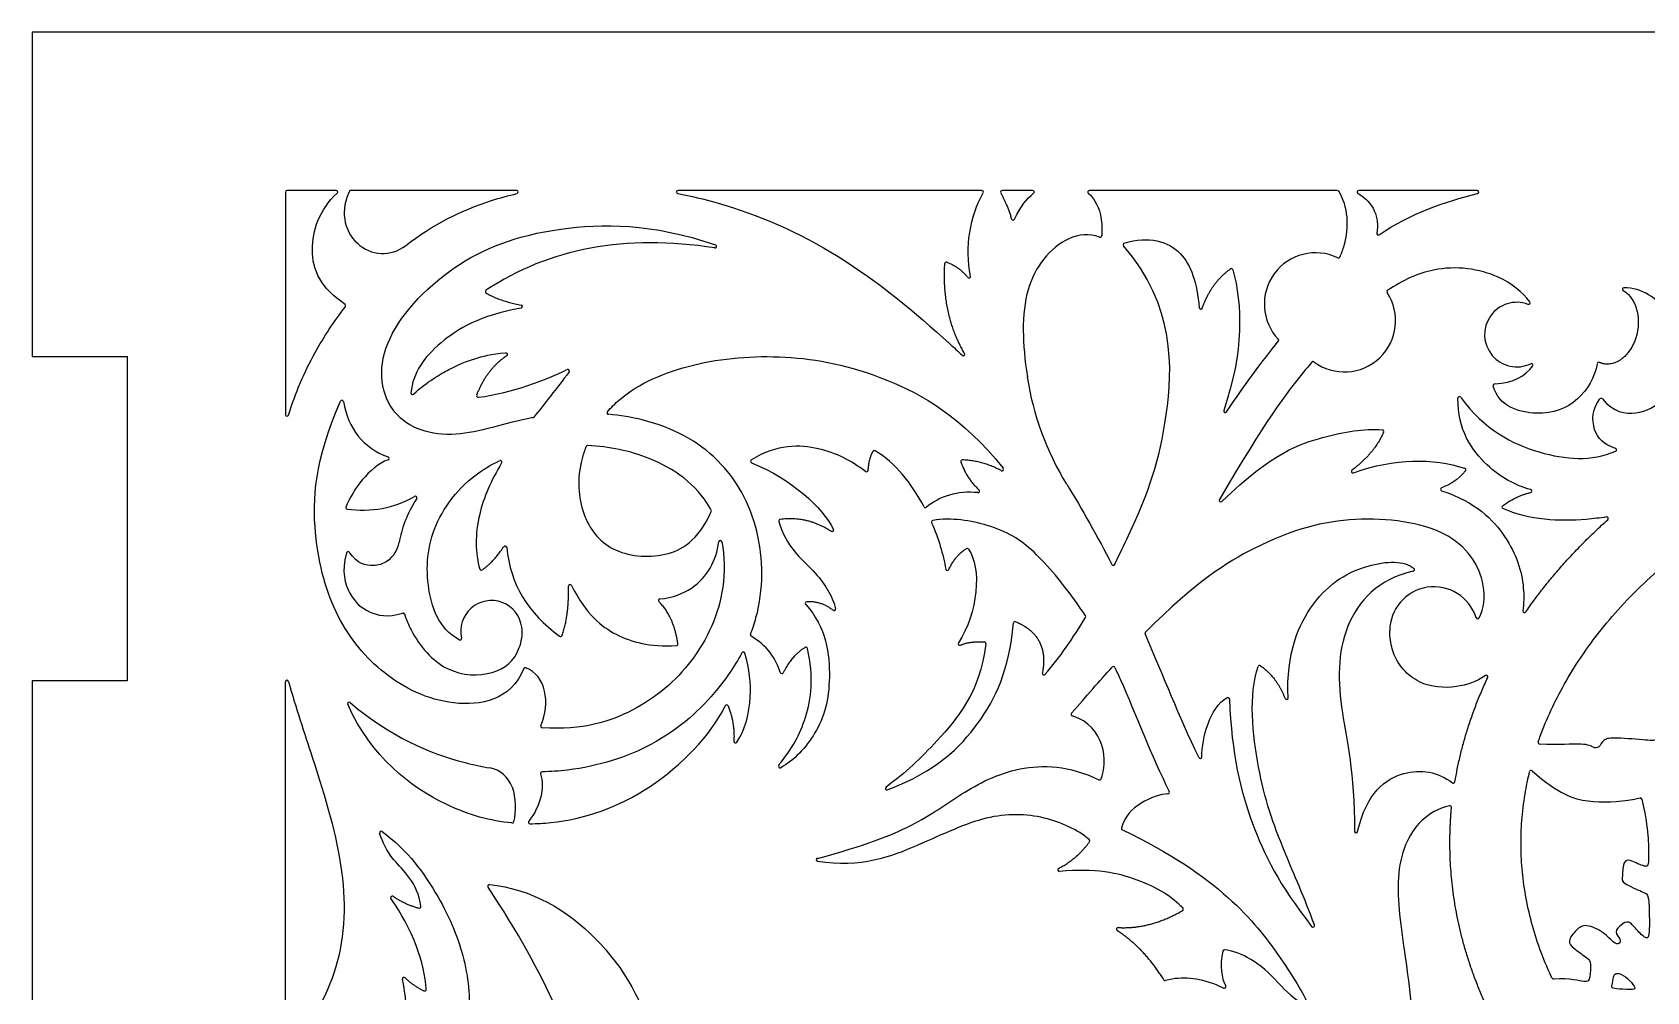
# Model space of a CAD drawing. Header units: millimetres. Extents: x -155 to 473, y -331 to 153.
# Drawn here: x -139.2 to -37.1, y 92.7 to 153.3 of the extents above; entities that cross this region are included whole.
import ezdxf

# ---------------------------------------------------------------- set-up
doc = ezdxf.new("R2010")
doc.units = ezdxf.units.MM
doc.header["$MEASUREMENT"] = 0
doc.layers.add('Layer 03', color=5, linetype='Continuous')

msp = doc.modelspace()

# ---------------------------------------------------------------- linework, layer by layer
at = {"layer": 'Layer 03'}
for p, q in [((130.81, 153.34), (-139.19, 153.34)), ((-139.19, 153.34), (-139.19, 132.84)), ((-123.19, 143.24), (-123.19, 129.17)), ((-119.98, 143.34), (-123.09, 143.34)), ((-108.57, 143.34), (-119.11, 143.34)), ((-79.17, 143.34), (-98.37, 143.34)), ((-75.96, 143.34), (-77.89, 143.34)), ((-56.7, 143.34), (-72.37, 143.34)), ((-47.86, 143.34), (-55.34, 143.34)), ((-139.19, 132.84), (-133.19, 132.84)), ((-133.19, 132.84), (-133.19, 112.34)), ((-139.19, 112.34), (-139.19, 91.84)), ((-133.19, 112.34), (-139.19, 112.34)), ((-123.19, 89.29), (-123.19, 112.28))]:
    msp.add_line(p, q, dxfattribs=at)
for centre, radius, start, end in [((-123.09, 143.24), 0.1, 90, 180), ((-119.98, 143.24), 0.1, 312.0455, 90), ((-108.57, 143.24), 0.1, 282.4509, 90), ((-98.37, 143.24), 0.1, 90, 259.3358), ((-79.17, 143.24), 0.1, 331.5387, 90), ((-77.89, 143.24), 0.1, 90, 209.6922), ((-75.96, 143.24), 0.1, 307.5332, 90), ((-72.37, 143.24), 0.1, 90, 228.2112), ((-56.7, 143.24), 0.1, 31.7985, 90), ((-55.34, 143.24), 0.1, 90, 239.8925), ((-47.86, 143.24), 0.1, 283.3014, 90), ((-77.19, 141.56), 0.1, 196.1861, 335.5009), ((-117.03, 141.7), 2.34, 226.6277, 307.719), ((-96.03, 139.8), 0.1, 261.2268, 70.9249), ((-71.69, 140.48), 0.1, 249.5108, 355.6713), ((-70.14, 139.92), 0.1, 106.5501, 220.8774), ((-54.1, 140.63), 0.1, 169.1201, 304.3175), ((-81.41, 138.71), 0.1, 69.3136, 176.9446), ((-58.07, 136.16), 3.24, 64.3401, 223.2269), ((-56.62, 139.17), 0.1, 244.3401, 336.1675), ((-79.98, 137.91), 0.1, 218.0753, 10.9935), ((-63.39, 138.3), 0.1, 15.2317, 125.3583), ((-110.45, 136.95), 0.1, 123.4821, 239.5521), ((-56.25, 135.11), 3.24, 233.5704, 33.4226), ((-53.46, 136.95), 0.1, 123.6878, 213.4226), ((-38.58, 137.09), 0.1, 90.389, 241.0231), ((-119.48, 136.05), 0.1, 322.4108, 55.5855), ((-108.31, 136), 0.1, 280.1658, 79.3282), ((-65.32, 135.94), 0.1, 185.6929, 340.8991), ((-45.35, 134.23), 2.04, 69.6223, 295.4164), ((-44.6, 136.24), 0.1, 249.6223, 37.9952), ((-60.5, 133.87), 0.1, 321.294, 43.2269), ((-109.25, 132.98), 0.1, 303.6213, 94.6693), ((-80.34, 132.99), 0.1, 226.6528, 30.6426), ((-105.34, 131.93), 0.1, 322.9737, 116.2569), ((-58.23, 132.42), 0.1, 53.5704, 139.6791), ((-44.43, 132.3), 0.1, 322.2904, 115.4164), ((-40.17, 132.38), 0.1, 66.528, 171.5449), ((-58.5, 134.22), 17.99, 188.4938, 211.6885), ((-46.74, 131.01), 0.1, 92.8373, 194.925), ((-119.62, 129.98), 0.1, 10.1049, 156.3372), ((-115.16, 130.54), 0.1, 173.677, 311.9704), ((-111, 130.37), 0.1, 159.3468, 276.9077), ((-48.97, 130.21), 0.1, 35.7831, 179.2407), ((-40.02, 130.11), 0.1, 39.4101, 141.2416), ((-123.09, 129.17), 0.1, 180, 342.7992), ((-107.56, 129.07), 0.1, 280.7337, 322.1805), ((-102.76, 129.29), 0.1, 138.9043, 264.6566), ((-63.78, 129.4), 0.1, 160.9857, 326.4962), ((-53.86, 128.11), 0.1, 337.009, 85.8745), ((-104.09, 127.11), 0.1, 87.4113, 158.227), ((-85.96, 126.8), 0.1, 59.1923, 146.191), ((-39.14, 126.95), 0.1, 293.0989, 73.1912), ((-116.73, 126.4), 0.1, 289.9251, 70.2634), ((-109.6, 126.17), 0.1, 329.0948, 114.3455), ((-93.68, 126.23), 0.1, 121.6342, 247.6506), ((-86.46, 125.66), 0.1, 233.3005, 356.1982), ((-80.39, 126.21), 0.1, 87.3777, 198.1771), ((-77.89, 125.71), 0.1, 241.0369, 38.8344), ((-55.71, 125.58), 0.1, 127.0443, 289.8663), ((-48.68, 125.69), 0.1, 321.7617, 71.9434), ((-50.08, 124.45), 0.1, 108.8403, 251.8442), ((-114.97, 123.91), 0.1, 326.9917, 121.1322), ((-79.41, 124.34), 0.1, 264.0336, 47.9807), ((-64.06, 123.75), 0.1, 149.6214, 314.2041), ((-44.51, 124.34), 0.1, 282.1036, 74.6242), ((-119.27, 123.29), 0.1, 159.3324, 262.1954), ((-96.36, 123.08), 0.1, 335.4011, 27.8914), ((-91.9, 122.45), 0.1, 97.4135, 195.4001), ((-82.73, 123.39), 0.1, 207.899, 310.8994), ((-82.25, 122.38), 0.1, 100.5326, 203.2622), ((-46.19, 123.33), 0.1, 126.3069, 245.6295), ((-39.67, 122.6), 0.1, 311.9043, 98.9266), ((-88.64, 121.88), 0.1, 236.9151, 27.1613), ((-119.22, 120.41), 0.1, 34.7218, 163.5241), ((-117.72, 121.37), 1.74, 305.4611, 350.3745), ((-109.3, 120.76), 0.1, 5.3956, 146.3979), ((-95.7, 121.12), 0.1, 10.6679, 173.4043), ((-80.1, 120.6), 0.1, 37.2863, 120.93), ((-110.81, 119.44), 0.1, 196.7303, 303.4752), ((-81.35, 119.42), 0.1, 189.8358, 334.7237), ((-70.86, 119.75), 0.1, 207.2468, 333.3893), ((-51.92, 119.37), 0.1, 282.3785, 47.4392), ((-105.2, 118.33), 0.1, 27.4757, 181.9263), ((-110.17, 115.48), 1.94, 7.4616, 192.9793), ((-99.51, 117.42), 0.1, 95.5824, 225.7987), ((-50.59, 115.5), 2.79, 17.359, 180), ((-115.75, 116.53), 0.1, 17.9784, 107.5982), ((-90.23, 117.24), 0.1, 92.5063, 222.3877), ((-88.51, 116.88), 0.1, 230.8554, 13.3524), ((-72.7, 116.4), 0.1, 328.8069, 33.6867), ((-47.82, 116.37), 0.1, 197.359, 329.7339), ((-44.87, 116.75), 0.1, 171.9329, 325.2142), ((-77.06, 115.99), 0.1, 67.1402, 174.1122), ((-68.76, 115.33), 0.1, 135.0971, 203.7247), ((-112.15, 115.02), 0.1, 241.5501, 12.9793), ((-105.8, 115.24), 0.1, 233.6596, 340.5265), ((-98.48, 114.67), 0.1, 272.6789, 8.5624), ((-93.7, 115.25), 0.1, 158.4302, 241.0237), ((-90.29, 114.37), 0.1, 12.8849, 120.1021), ((-80.56, 114.69), 0.1, 146.2003, 292.1566), ((-79.01, 114.7), 0.1, 352.9212, 85.1059), ((-94.25, 114.07), 0.1, 16.6818, 151.9847), ((-61.61, 113.22), 0.1, 54.3, 160.8144), ((-123.09, 112.28), 0.1, 15.4726, 180), ((-108.02, 113.08), 0.1, 68.0129, 157.653), ((-91.81, 112.9), 0.1, 195.7925, 333.5548), ((-75.25, 112.82), 0.1, 169.017, 319.0665), ((-70.85, 113.14), 0.1, 25.7222, 137.4667), ((-47.28, 112.6), 0.1, 334.8233, 125.2355), ((-63.62, 111.19), 0.1, 2.3709, 119.5547), ((-59.91, 111.27), 0.1, 201.3711, 2.6626), ((-119.16, 110.9), 0.1, 49.6881, 204.2932), ((-95.3, 110.72), 0.1, 22.4004, 154.1321), ((-73.42, 110.23), 0.1, 139.4039, 251.568), ((-106.95, 109.47), 0.1, 156.9027, 266.5598), ((-94.74, 108.52), 0.1, 177.1199, 326.1812), ((-43.9, 108.44), 0.1, 161.0111, 267.3267), ((-65.36, 107.54), 0.1, 206.2782, 358.6941), ((-110.58, 105.04), 1.82, 19.1704, 80.2155), ((-106.97, 106.49), 0.1, 91.3351, 197.7503), ((-91.93, 106.94), 0.1, 140.8411, 298.108), ((-71.72, 106.18), 0.1, 244.398, 336.6051), ((-44.45, 106.58), 0.1, 48.6458, 166.4944), ((-85.16, 105.54), 0.1, 126.2738, 291.2045), ((-67.41, 105.3), 0.1, 274.2586, 26.9302), ((-49.36, 105.97), 0.1, 232.9956, 350.5901), ((-49.58, 104.34), 0.1, 354.5351, 102.7236), ((-37.54, 104.84), 0.1, 13.6933, 100.4931), ((-108.86, 103.45), 0.1, 264.7291, 347.3204), ((-107.73, 103.41), 0.1, 141.3551, 270.2992), ((-117.13, 102.73), 0.1, 54.2128, 200.2491), ((-72.44, 102.23), 0.1, 324.414, 49.7093), ((-70.24, 103.02), 0.1, 166.0959, 244.2454), ((-55.51, 102.84), 0.1, 179.9154, 346.7932), ((-89.53, 101.03), 0.1, 104.9181, 260.4391), ((-74.27, 100.4), 0.1, 116.4591, 274.963), ((-110.3, 99.36), 0.1, 84.7455, 213.7554), ((-116.44, 98.64), 0.1, 55.9574, 215.6972), ((-114.73, 98.08), 0.1, 255.113, 6.8024), ((-66.53, 97.9), 0.1, 299.9483, 43.037), ((-70.56, 96.65), 0.1, 86.5879, 236.9566), ((-58.24, 96.88), 0.1, 217.9313, 20.0206), ((-63.84, 95.23), 0.1, 86.5105, 167.8255), ((-115.69, 93.5), 0.1, 45.5045, 191.7638), ((-67.58, 93.5), 0.1, 212.0456, 284.0622), ((-63.84, 93.01), 0.1, 244.8518, 28.0959), ((-55.09, 97.92), 7.09, 220.9254, 239.5184), ((-43.03, 93.59), 0.1, 205.1452, 273.4195), ((-114.39, 92.84), 0.1, 243.7051, 2.7931)]:
    msp.add_arc(centre, radius, start, end, dxfattribs=at)
for points, knots in [([(-119.42, 136.14), (-120.93, 137.17), (-121.97, 139.23), (-121.06, 142.12), (-119.91, 143.17)], [201.825671, 201.825671, 201.825671, 201.825671, 206.701282, 210.963659, 210.963659, 210.963659, 210.963659]), ([(-115.6, 139.85), (-113.89, 141.17), (-111.55, 142.36), (-109.09, 143.02), (-108.55, 143.14)], [316.479985, 316.479985, 316.479985, 316.479985, 323.864315, 325.948767, 325.948767, 325.948767, 325.948767]), ([(-98.39, 143.14), (-97.56, 142.99), (-94.19, 142.2), (-88.13, 139.58), (-83.08, 135.4), (-80.67, 133.17), (-80.41, 132.92)], [821.919628, 821.919628, 821.919628, 821.919628, 824.708447, 833.196412, 841.684377, 842.734246, 842.734246, 842.734246, 842.734246]), ([(-72.44, 143.16), (-72.28, 143.03), (-71.83, 142.48), (-71.51, 141.54), (-71.59, 140.48)], [2144.690807, 2144.690807, 2144.690807, 2144.690807, 2145.695253, 2147.992646, 2147.992646, 2147.992646, 2147.992646]), ([(-56.53, 139.13), (-56.43, 139.37), (-55.91, 140.77), (-56, 142.31), (-56.61, 143.29)], [2121.939114, 2121.939114, 2121.939114, 2121.939114, 2123.115428, 2128.678022, 2128.678022, 2128.678022, 2128.678022]), ([(-107.54, 128.98), (-109.35, 128.63), (-112.7, 127.39), (-116.85, 128.77), (-117.67, 133.59), (-112.76, 138.92), (-106.65, 141.23), (-100.03, 141.29), (-96, 139.9)], [1007.44529, 1007.44529, 1007.44529, 1007.44529, 1013.396188, 1019.950999, 1026.50581, 1033.060622, 1039.615433, 1045.667005, 1045.667005, 1045.667005, 1045.667005]), ([(-71.72, 140.39), (-73.06, 140.89), (-75.74, 139.26), (-76.75, 135.83), (-76.45, 132.63), (-76.29, 131.57)], [2148.177931, 2148.177931, 2148.177931, 2148.177931, 2153.721946, 2159.436628, 2161.94821, 2161.94821, 2161.94821, 2161.94821]), ([(-70.78, 119.7), (-70.46, 120.34), (-68.73, 123.95), (-67.27, 128.1), (-66.93, 136.05), (-70.22, 139.85)], [2173.500449, 2173.500449, 2173.500449, 2173.500449, 2175.60632, 2185.929996, 2196.150201, 2196.150201, 2196.150201, 2196.150201]), ([(-70.17, 140.01), (-68.59, 140.48), (-66.29, 139.82), (-65.58, 137.51), (-65.42, 135.93)], [2196.34974, 2196.34974, 2196.34974, 2196.34974, 2200.399783, 2204.178365, 2204.178365, 2204.178365, 2204.178365]), ([(-44.52, 136.3), (-45, 136.91), (-46.63, 138.25), (-50.25, 138.74), (-52.57, 137.66), (-53.52, 137.03)], [4028.231424, 4028.231424, 4028.231424, 4028.231424, 4031.870355, 4036.955066, 4040.547836, 4040.547836, 4040.547836, 4040.547836]), ([(-39.94, 130.17), (-39.24, 129.32), (-37.73, 129.07), (-35.95, 130), (-34.91, 132.32), (-35.25, 135.7), (-37.48, 137.2), (-38.58, 137.19)], [3987.98711, 3987.98711, 3987.98711, 3987.98711, 3990.910286, 3993.937098, 3996.963911, 3999.990723, 4002.652953, 4002.652953, 4002.652953, 4002.652953]), ([(-122.99, 129.14), (-122.56, 130.53), (-121.57, 132.86), (-120.11, 135.07), (-119.4, 135.99)], [228.827281, 228.827281, 228.827281, 228.827281, 233.513735, 237.20093, 237.20093, 237.20093, 237.20093]), ([(-108.29, 135.9), (-110.89, 135.44), (-113.72, 133.76), (-115.12, 131.84), (-115.26, 130.55)], [1064.238309, 1064.238309, 1064.238309, 1064.238309, 1069.05698, 1073.919966, 1073.919966, 1073.919966, 1073.919966]), ([(-115.1, 130.47), (-114.19, 131.28), (-112.65, 132.17), (-111.37, 132.7), (-110.18, 133), (-109.26, 133.08)], [987.933578, 987.933578, 987.933578, 987.933578, 990.243411, 992.710435, 994.872307, 994.872307, 994.872307, 994.872307]), ([(-102.83, 129.35), (-102.6, 129.62), (-101.22, 131), (-97.57, 132.57), (-91.64, 133.09), (-85.54, 131.91), (-80.45, 129.05), (-77.81, 125.78)], [1500.424849, 1500.424849, 1500.424849, 1500.424849, 1501.65802, 1507.08718, 1512.516341, 1517.945501, 1523.14523, 1523.14523, 1523.14523, 1523.14523]), ([(-58.31, 132.48), (-58.44, 132.33), (-59.84, 130.66), (-61.21, 128.82), (-64.15, 123.8)], [4048.428585, 4048.428585, 4048.428585, 4048.428585, 4048.930999, 4053.808042, 4053.808042, 4053.808042, 4053.808042]), ([(-40.27, 132.39), (-40.4, 131.54), (-41.43, 129.85), (-43.85, 128.91), (-46.49, 129.67), (-46.84, 130.98)], [4006.166727, 4006.166727, 4006.166727, 4006.166727, 4009.236731, 4012.553267, 4015.773294, 4015.773294, 4015.773294, 4015.773294]), ([(-108.12, 113.12), (-108.95, 111.09), (-112.81, 110.42), (-117.15, 112.62), (-120.08, 116.16), (-121.58, 121.27), (-121.37, 126.24), (-119.71, 130.02)], [1972.35289, 1972.35289, 1972.35289, 1972.35289, 1977.574821, 1982.872896, 1988.17097, 1993.469044, 1998.62629, 1998.62629, 1998.62629, 1998.62629]), ([(-44.49, 124.43), (-45.44, 124.7), (-47.4, 125.72), (-49.1, 128.22), (-49.07, 130.21)], [4098.986532, 4098.986532, 4098.986532, 4098.986532, 4102.847903, 4107.197236, 4107.197236, 4107.197236, 4107.197236]), ([(-48.89, 130.26), (-47.4, 128.2), (-43.91, 126.44), (-40.63, 126.2), (-39.1, 126.86)], [3971.719586, 3971.719586, 3971.719586, 3971.719586, 3977.516802, 3983.215865, 3983.215865, 3983.215865, 3983.215865]), ([(-39.11, 127.04), (-39.84, 127.26), (-40.68, 128.11), (-40.57, 129.59), (-40.1, 130.17)], [3983.460372, 3983.460372, 3983.460372, 3983.460372, 3985.572375, 3987.80938, 3987.80938, 3987.80938, 3987.80938]), ([(-93.79, 115.28), (-93.66, 115.63), (-92.95, 117.72), (-92.98, 122.02), (-95.51, 126.6), (-99.22, 128.66), (-102.03, 129.12), (-102.77, 129.19)], [1476.959312, 1476.959312, 1476.959312, 1476.959312, 1478.2775, 1484.832311, 1491.387122, 1497.941933, 1500.20537, 1500.20537, 1500.20537, 1500.20537]), ([(-44, 108.48), (-43.96, 108.58), (-43.72, 109.27), (-43.21, 110.5), (-42.34, 112.19), (-41.3, 113.88), (-40.03, 115.6), (-38.57, 117.29), (-36.92, 118.92), (-35.09, 120.49), (-33.09, 121.97), (-30.93, 123.36), (-28.35, 124.8), (-25.62, 126.07), (-22.77, 127.17), (-20.15, 128.02), (-17.49, 128.73), (-15.34, 129.19), (-14.07, 129.41), (-13.71, 129.47)], [1608.649266, 1608.649266, 1608.649266, 1608.649266, 1608.97756, 1610.854081, 1612.631926, 1614.672791, 1616.806345, 1619.034079, 1621.354992, 1623.765354, 1626.258905, 1628.827163, 1631.459614, 1635.130626, 1637.864601, 1640.618378, 1643.377267, 1646.127679, 1647.221436, 1647.221436, 1647.221436, 1647.221436]), ([(-63.99, 123.68), (-60.8, 126.78), (-57.26, 127.91), (-55.08, 128.3), (-53.85, 128.21)], [4054.095293, 4054.095293, 4054.095293, 4054.095293, 4060.035043, 4066.079447, 4066.079447, 4066.079447, 4066.079447]), ([(-104.18, 127.15), (-104.28, 126.9), (-104.8, 125.33), (-104.58, 122.72), (-102.77, 120.37), (-99.22, 119.95), (-97.12, 121.18), (-96.27, 123.04)], [311.235541, 311.235541, 311.235541, 311.235541, 312.289504, 317.718665, 323.147825, 328.576986, 333.583666, 333.583666, 333.583666, 333.583666]), ([(-96.27, 123.13), (-96.31, 123.19), (-97.15, 124.72), (-99.72, 126.55), (-102.72, 127.15), (-104.08, 127.21)], [301.99593, 301.99593, 301.99593, 301.99593, 302.217477, 307.223858, 311.111945, 311.111945, 311.111945, 311.111945]), ([(-86.52, 125.58), (-87.44, 126.26), (-89.29, 127.24), (-92.1, 127.32), (-93.73, 126.31)], [1539.158975, 1539.158975, 1539.158975, 1539.158975, 1543.132505, 1547.186946, 1547.186946, 1547.186946, 1547.186946]), ([(-112.2, 114.94), (-113.52, 115.65), (-114.47, 118.52), (-114.02, 122.45), (-111.65, 125.25), (-109.89, 126.15), (-109.65, 126.26)], [2047.606147, 2047.606147, 2047.606147, 2047.606147, 2052.370287, 2057.376669, 2062.383051, 2063.161043, 2063.161043, 2063.161043, 2063.161043]), ([(-109.52, 126.12), (-110.19, 125), (-111.24, 122.6), (-111.19, 120.37), (-110.9, 119.41)], [2063.414553, 2063.414553, 2063.414553, 2063.414553, 2067.270322, 2072.043353, 2072.043353, 2072.043353, 2072.043353]), ([(-50.11, 124.36), (-47.94, 123.65), (-45.69, 121.37), (-44.87, 118.75), (-44.91, 117.24), (-44.97, 116.77)], [4080.242593, 4080.242593, 4080.242593, 4080.242593, 4083.587096, 4087.0881, 4088.763629, 4088.763629, 4088.763629, 4088.763629]), ([(-72.62, 116.46), (-72.79, 116.72), (-73.87, 118.28), (-75.93, 120.79), (-78.2, 122.18), (-81.11, 122.69), (-82.26, 122.48)], [1108.414144, 1108.414144, 1108.414144, 1108.414144, 1109.416166, 1114.571425, 1119.726685, 1123.812886, 1123.812886, 1123.812886, 1123.812886]), ([(-47.74, 116.32), (-47.39, 116.91), (-47.29, 119.05), (-49.29, 122.08), (-55.64, 122.93), (-60.89, 121.59), (-65.64, 118.61), (-68.83, 115.41)], [2811.128712, 2811.128712, 2811.128712, 2811.128712, 2815.182726, 2822.862115, 2830.541503, 2838.220891, 2843.621387, 2843.621387, 2843.621387, 2843.621387]), ([(-39.68, 122.7), (-40.1, 122.64), (-42.15, 122.39), (-44.56, 122.48), (-46.23, 123.24)], [4089.491637, 4089.491637, 4089.491637, 4089.491637, 4090.954984, 4096.523893, 4096.523893, 4096.523893, 4096.523893]), ([(-92, 122.42), (-91.56, 120.83), (-89.69, 119.41), (-88.62, 117.77), (-88.41, 116.9)], [1558.080863, 1558.080863, 1558.080863, 1558.080863, 1561.655488, 1564.939079, 1564.939079, 1564.939079, 1564.939079]), ([(-119.32, 120.43), (-119.67, 119.24), (-119.15, 117.6), (-118.02, 116.62), (-116.72, 116.33), (-115.78, 116.63)], [2019.85045, 2019.85045, 2019.85045, 2019.85045, 2022.097445, 2024.469335, 2026.764372, 2026.764372, 2026.764372, 2026.764372]), ([(-116.71, 119.95), (-117.03, 119.72), (-117.76, 119.52), (-118.64, 119.74), (-119.14, 120.46)], [2016.431279, 2016.431279, 2016.431279, 2016.431279, 2017.710624, 2019.625647, 2019.625647, 2019.625647, 2019.625647]), ([(-95.6, 121.14), (-95.42, 120.2), (-95.38, 117.4), (-97.3, 113.32), (-100.97, 110.29), (-104.36, 109.22), (-106.95, 109.37)], [1949.602609, 1949.602609, 1949.602609, 1949.602609, 1952.336793, 1957.343175, 1962.349558, 1967.265334, 1967.265334, 1967.265334, 1967.265334]), ([(-99.52, 117.52), (-97.88, 117.68), (-96.37, 118.99), (-95.87, 120.52), (-95.8, 121.14)], [1943.230777, 1943.230777, 1943.230777, 1943.230777, 1947.184883, 1949.31858, 1949.31858, 1949.31858, 1949.31858]), ([(-59.81, 111.27), (-59.94, 114.06), (-58.27, 117.98), (-54.87, 119.86), (-52.44, 119.98), (-51.85, 119.44)], [2746.041224, 2746.041224, 2746.041224, 2746.041224, 2750.811807, 2756.06438, 2760.937141, 2760.937141, 2760.937141, 2760.937141]), ([(-105.11, 118.38), (-104.14, 116.5), (-102.3, 115.04), (-100.2, 114.49), (-98.47, 114.57)], [2085.256677, 2085.256677, 2085.256677, 2085.256677, 2089.440987, 2093.835629, 2093.835629, 2093.835629, 2093.835629]), ([(-51.9, 119.27), (-54.1, 118.79), (-56.71, 115.95), (-56.66, 110.63), (-55.61, 106.63), (-55.61, 102.84)], [2761.155414, 2761.155414, 2761.155414, 2761.155414, 2768.031485, 2775.083913, 2781.478822, 2781.478822, 2781.478822, 2781.478822]), ([(-115.66, 116.57), (-115.54, 116.22), (-114.97, 114.82), (-113.07, 112.66), (-109.88, 112.63), (-108.48, 113.79), (-108.18, 115.25), (-108.25, 115.73)], [2026.920788, 2026.920788, 2026.920788, 2026.920788, 2028.114118, 2031.902051, 2035.689985, 2039.477919, 2041.105523, 2041.105523, 2041.105523, 2041.105523]), ([(-90.3, 117.17), (-88.99, 115.73), (-88.56, 112.18), (-89.36, 109.12), (-91.05, 107.3), (-91.88, 106.85)], [1450.41302, 1450.41302, 1450.41302, 1450.41302, 1454.547527, 1458.82764, 1462.517561, 1462.517561, 1462.517561, 1462.517561]), ([(-85.12, 105.45), (-82.01, 106.66), (-79, 109.66), (-77.47, 112.96), (-77.16, 116)], [1149.747171, 1149.747171, 1149.747171, 1149.747171, 1156.80205, 1164.263115, 1164.263115, 1164.263115, 1164.263115]), ([(-47.34, 112.68), (-47.91, 112.28), (-49.23, 111.83), (-51.58, 111.97), (-53.15, 113.56), (-53.38, 115.09), (-53.38, 115.5)], [2791.836644, 2791.836644, 2791.836644, 2791.836644, 2794.802275, 2798.303279, 2801.804283, 2802.964656, 2802.964656, 2802.964656, 2802.964656]), ([(-92.01, 107.01), (-91.16, 108.04), (-90.11, 109.94), (-89.77, 112.58), (-90.19, 114.39)], [1462.792043, 1462.792043, 1462.792043, 1462.792043, 1466.685484, 1470.893071, 1470.893071, 1470.893071, 1470.893071]), ([(-78.91, 114.68), (-79.29, 111.59), (-82.03, 108.41), (-83.96, 106.55), (-85.22, 105.63)], [1137.936998, 1137.936998, 1137.936998, 1137.936998, 1144.081531, 1149.459312, 1149.459312, 1149.459312, 1149.459312]), ([(-16.67, 114.45), (-16.87, 114.25), (-17.38, 113.66), (-17.55, 112.63), (-17.84, 112.59), (-17.9, 113.45), (-18.19, 113.51), (-18.89, 112.63), (-19.11, 111.51), (-19.14, 110.72), (-19.52, 110.94), (-20.09, 111.45), (-20.16, 110.56), (-19.67, 109.45), (-18.83, 108.52), (-18.93, 108.12), (-19.7, 107.99), (-20.13, 108.67), (-21.46, 110.81), (-21.56, 111.43), (-21.31, 112.97), (-22.38, 114.28), (-23.6, 114.16), (-24.82, 114.46), (-25.47, 114.65), (-25.74, 114.28), (-26.08, 114.4), (-27.08, 114.98), (-27.94, 114.56), (-28.7, 114.62), (-29.58, 114.98), (-30.01, 114.5), (-30.38, 114.37), (-31.11, 115.04), (-31.93, 114.98), (-32.91, 114.59), (-33.4, 114.86), (-34.65, 115.26), (-35.84, 115.26), (-35.9, 114.37), (-34.53, 112.51), (-32.63, 111.41), (-30.1, 111.2), (-28.18, 111.72), (-25.16, 111.69), (-23.42, 110.14), (-22.23, 106.48), (-22.2, 105.9), (-23.72, 104.43), (-24.88, 102.42), (-25.43, 102.05), (-26.41, 103.64), (-27.42, 105.75), (-27.84, 108.65), (-28.44, 109.99), (-30.14, 110.36), (-31.84, 109.9), (-33.89, 109.82), (-35.71, 109.9), (-36.05, 109.48), (-36.48, 108.54), (-36.9, 108.57), (-39.26, 108.77), (-39.89, 108.68), (-40.14, 108.06), (-40.54, 108.11), (-40.91, 108.42), (-42.69, 108.29), (-43.91, 108.34)], [1500.2353, 1500.2353, 1500.2353, 1500.2353, 1501.308391, 1502.957818, 1504.607244, 1506.256671, 1507.906097, 1509.555524, 1511.20495, 1512.854376, 1514.503803, 1516.153229, 1517.802656, 1519.452082, 1521.101509, 1522.750935, 1524.400362, 1526.049788, 1527.699215, 1529.348641, 1530.998068, 1532.647494, 1534.29692, 1535.946347, 1537.595773, 1539.2452, 1540.894626, 1542.544053, 1544.193479, 1545.842906, 1547.492332, 1549.141759, 1550.791185, 1552.440611, 1554.090038, 1555.739464, 1557.388891, 1559.038317, 1560.687744, 1562.33717, 1563.986597, 1565.636023, 1567.28545, 1568.934876, 1570.584303, 1572.233729, 1573.883155, 1575.532582, 1577.182008, 1578.831435, 1580.480861, 1582.130288, 1583.779714, 1585.429141, 1587.078567, 1588.727994, 1590.37742, 1592.026847, 1593.676273, 1595.325699, 1596.975126, 1598.624552, 1600.273979, 1601.923405, 1603.572832, 1605.222258, 1606.871685, 1608.46371, 1608.46371, 1608.46371, 1608.46371]), ([(-94.33, 114.12), (-94.82, 113.21), (-96.47, 110.87), (-99.79, 108.09), (-103.86, 106.79), (-106.42, 106.6), (-106.97, 106.59)], [690.574896, 690.574896, 690.574896, 690.574896, 694.274774, 700.829585, 707.384396, 709.13272, 709.13272, 709.13272, 709.13272]), ([(-94.66, 108.46), (-94.11, 109.28), (-93.67, 111.03), (-93.84, 113.06), (-94.15, 114.1)], [683.726465, 683.726465, 683.726465, 683.726465, 687.436285, 690.338748, 690.338748, 690.338748, 690.338748]), ([(-122.99, 112.31), (-122.53, 110.63), (-121.03, 106.21), (-119.24, 100.22), (-119.53, 94.05), (-121.68, 90.55), (-123.02, 89.22)], [525.300014, 525.300014, 525.300014, 525.300014, 530.12951, 538.617476, 547.105441, 554.084199, 554.084199, 554.084199, 554.084199]), ([(-70.76, 113.18), (-70.64, 112.93), (-69.59, 110.68), (-68.44, 107.56), (-67.32, 105.35)], [1228.484125, 1228.484125, 1228.484125, 1228.484125, 1229.142751, 1234.191515, 1234.191515, 1234.191515, 1234.191515]), ([(-58.14, 96.91), (-58.76, 98.6), (-60.42, 102.31), (-61.78, 106.3), (-62.32, 111.48), (-61.7, 113.25)], [2872.054439, 2872.054439, 2872.054439, 2872.054439, 2877.991475, 2886.397612, 2894.610999, 2894.610999, 2894.610999, 2894.610999]), ([(-108.87, 103.36), (-110.21, 103.48), (-113.72, 104.41), (-117.75, 107.53), (-119.25, 110.86)], [177.296968, 177.296968, 177.296968, 177.296968, 182.191978, 189.807313, 189.807313, 189.807313, 189.807313]), ([(-119.1, 110.97), (-116.57, 108.83), (-113.52, 107.51), (-110.78, 106.92), (-110.27, 106.84)], [190.07715, 190.07715, 190.07715, 190.07715, 196.357912, 197.832525, 197.832525, 197.832525, 197.832525]), ([(-107.73, 103.31), (-107.29, 103.31), (-104.72, 103.46), (-100.12, 105), (-96.29, 108.9), (-95.39, 110.76)], [713.08049, 713.08049, 713.08049, 713.08049, 714.706862, 722.624855, 730.270472, 730.270472, 730.270472, 730.270472]), ([(-63.52, 111.2), (-63.37, 107.66), (-62.3, 103.26), (-60.39, 99.48), (-58.32, 96.82)], [2855.891779, 2855.891779, 2855.891779, 2855.891779, 2864.000357, 2871.77154, 2871.77154, 2871.77154, 2871.77154]), ([(-89.56, 101.12), (-86.55, 101.93), (-83.2, 103.22), (-80.58, 105.21), (-77.03, 107.11), (-73.65, 107), (-71.77, 106.09)], [1305.448344, 1305.448344, 1305.448344, 1305.448344, 1310.238344, 1315.250205, 1320.262067, 1325.195082, 1325.195082, 1325.195082, 1325.195082]), ([(-55.42, 102.81), (-54.84, 105.26), (-52.6, 106.99), (-50.34, 106.59), (-49.42, 105.89)], [2781.770078, 2781.770078, 2781.770078, 2781.770078, 2786.683228, 2791.15548, 2791.15548, 2791.15548, 2791.15548]), ([(-43.12, 93.55), (-43.14, 93.58), (-43.42, 94.19), (-44.13, 95.89), (-44.74, 98.18), (-45.04, 100.45), (-45.11, 102.09), (-45.04, 103.73), (-44.84, 105.24), (-44.64, 106.2), (-44.54, 106.6)], [357.009162, 357.009162, 357.009162, 357.009162, 357.132602, 359.009124, 362.543878, 364.219596, 365.846581, 367.473566, 369.149283, 370.402369, 370.402369, 370.402369, 370.402369]), ([(-44.38, 106.65), (-42.7, 105.18), (-40.82, 104.56), (-38.87, 104.7), (-37.68, 104.91), (-37.56, 104.94)], [325.994445, 325.994445, 325.994445, 325.994445, 327.930178, 329.913007, 330.133592, 330.133592, 330.133592, 330.133592]), ([(-49.6, 104.44), (-51.03, 104.12), (-52.89, 101.98), (-52.96, 97.81), (-52.01, 92.88), (-51.88, 89.25), (-51.95, 87.72)], [397.529837, 397.529837, 397.529837, 397.529837, 403.747829, 410.706523, 417.665217, 421.700338, 421.700338, 421.700338, 421.700338]), ([(-37.45, 104.86), (-37.06, 103.26), (-36.99, 100.95), (-37.06, 100.45), (-38.09, 101), (-38.64, 101.08), (-38.67, 99.88), (-38.76, 99.59), (-37.25, 98.94), (-37.01, 98.84), (-36.97, 97.43), (-36.97, 96.18), (-37.14, 95.97), (-37.82, 96.63), (-38.29, 97.24), (-38.74, 96.93), (-39.24, 96.49), (-38.74, 95.99), (-38.86, 95.68), (-39.19, 95.71), (-39.78, 96.44), (-41.05, 97.03), (-41.57, 96.63), (-42.21, 95.85), (-41.78, 95.45), (-40.79, 94.74), (-40.67, 94.6), (-40.72, 93.51), (-40.88, 93.19), (-41.93, 93.55), (-43.03, 93.49)], [330.285086, 330.285086, 330.285086, 330.285086, 331.218758, 332.170243, 333.121729, 334.073215, 335.0247, 335.976186, 336.927672, 337.879157, 338.830643, 339.782129, 340.733614, 341.6851, 342.636586, 343.588071, 344.539557, 345.491043, 346.442528, 347.394014, 348.345499, 349.296985, 350.248471, 351.199956, 352.151442, 353.102928, 354.054413, 355.005899, 355.957385, 356.890001, 356.890001, 356.890001, 356.890001]), ([(-72.38, 102.31), (-73.12, 102.93), (-75.17, 103.9), (-78.82, 104.01), (-82.85, 102.04), (-86.81, 100.47), (-89.55, 100.93)], [1286.57049, 1286.57049, 1286.57049, 1286.57049, 1291.171786, 1295.918796, 1300.665806, 1305.176909, 1305.176909, 1305.176909, 1305.176909]), ([(-114.63, 98.09), (-114.81, 99.59), (-116.6, 101.03), (-117.02, 102.14), (-117.23, 102.7)], [477.759033, 477.759033, 477.759033, 477.759033, 480.898936, 483.650905, 483.650905, 483.650905, 483.650905]), ([(-117.08, 102.82), (-115.45, 101.65), (-113.2, 98.44), (-111.74, 94.77), (-111.3, 90.68), (-113.04, 87.88), (-115.24, 87.44), (-116.35, 87.13), (-116.58, 87.06)], [483.905787, 483.905787, 483.905787, 483.905787, 486.979041, 490.216023, 493.453006, 496.689988, 499.926971, 500.793446, 500.793446, 500.793446, 500.793446]), ([(-70.28, 102.93), (-64.16, 99.98), (-60.68, 95.57), (-59.01, 92.86), (-58.55, 91.93)], [1238.683223, 1238.683223, 1238.683223, 1238.683223, 1247.245531, 1251.916667, 1251.916667, 1251.916667, 1251.916667]), ([(-66.45, 97.97), (-67.12, 98.68), (-69.04, 99.87), (-71.98, 100.5), (-74.26, 100.3)], [1274.690159, 1274.690159, 1274.690159, 1274.690159, 1279.170758, 1283.44419, 1283.44419, 1283.44419, 1283.44419]), ([(-110.29, 99.46), (-107.64, 99.21), (-103.04, 96.43), (-100.53, 91.99), (-99.84, 89.36)], [2065.908321, 2065.908321, 2065.908321, 2065.908321, 2073.81182, 2081.796607, 2081.796607, 2081.796607, 2081.796607]), ([(-116.69, 87.21), (-116.25, 87.87), (-115.42, 89.81), (-115.46, 91.87), (-115.79, 93.48)], [501.039537, 501.039537, 501.039537, 501.039537, 503.482773, 507.883505, 507.883505, 507.883505, 507.883505]), ([(-63.89, 92.92), (-65.12, 93.5), (-66.29, 93.67), (-67.42, 93.44), (-67.56, 93.41)], [1261.239719, 1261.239719, 1261.239719, 1261.239719, 1264.760798, 1265.266785, 1265.266785, 1265.266785, 1265.266785])]:
    msp.add_open_spline(points, degree=3, knots=knots, dxfattribs=at)
for points, degree in [([(-119.11, 143.34), (-119.73, 142.14), (-119.53, 140.84), (-118.64, 140)], 3), ([(-79.89, 137.93), (-80.25, 139.78), (-79.91, 141.68), (-79.09, 143.19)], 3), ([(-77.98, 143.19), (-77.56, 142.46), (-77.29, 141.53)], 2), ([(-77.1, 141.52), (-76.73, 142.34), (-76.32, 142.84), (-75.9, 143.16)], 3), ([(-55.39, 143.15), (-54.42, 142.59), (-54.01, 141.63), (-54.2, 140.65)], 3), ([(-54.05, 140.54), (-52.09, 141.88), (-49.9, 142.65), (-47.84, 143.14)], 3), ([(-96.05, 139.71), (-101.71, 140.58), (-106.49, 139.69), (-110.51, 137.03)], 3), ([(-81.38, 138.81), (-80.58, 138.5), (-80.06, 137.85)], 2), ([(-80.26, 133.04), (-81.69, 135.45), (-81.51, 138.72)], 2), ([(-65.23, 135.9), (-64.67, 137.52), (-63.45, 138.38)], 2), ([(-63.3, 138.33), (-62.7, 136.14), (-62.59, 133.16), (-63.88, 129.43)], 3), ([(-110.51, 136.86), (-109.64, 136.35), (-108.29, 136.1)], 2), ([(-63.7, 129.34), (-62.5, 131.15), (-61.4, 132.6), (-60.43, 133.81)], 3), ([(-109.2, 132.89), (-110.48, 132.04), (-111.1, 130.41)], 2), ([(-110.99, 130.27), (-108.81, 130.54), (-106.68, 131.38), (-105.39, 132.02)], 3), ([(-105.26, 131.87), (-106.06, 130.81), (-106.81, 129.87), (-107.48, 129.01)], 3), ([(-46.75, 131.11), (-45.55, 131.17), (-44.81, 131.64), (-44.35, 132.23)], 3), ([(-119.52, 130), (-119.21, 128.28), (-118.27, 127.06), (-116.7, 126.5)], 3), ([(-53.77, 128.07), (-54.33, 126.75), (-55.77, 125.66)], 2), ([(-86.04, 126.86), (-86.31, 126.45), (-86.37, 125.65)], 2), ([(-82.82, 123.35), (-83.6, 124.83), (-84.66, 126.14), (-85.91, 126.89)], 3), ([(-116.7, 126.31), (-117.87, 125.89), (-118.95, 124.4), (-119.36, 123.33)], 3), ([(-93.72, 126.13), (-91.13, 125.07), (-89.25, 123.29), (-88.55, 121.92)], 3), ([(-80.49, 126.18), (-80.14, 125.14), (-79.34, 124.41)], 2), ([(-77.94, 125.63), (-79.07, 126.25), (-80.39, 126.31)], 2), ([(-55.67, 125.49), (-53.06, 126.44), (-50.64, 126.43), (-48.65, 125.78)], 3), ([(-48.6, 125.62), (-49.06, 125.04), (-49.59, 124.73), (-50.11, 124.55)], 3), ([(-73.8, 124.78), (-72.82, 123.18), (-71.84, 121.43), (-70.95, 119.7)], 3), ([(-119.28, 123.2), (-117.83, 123), (-116.28, 123.24), (-115.02, 124)], 3), ([(-114.88, 123.86), (-115.54, 122.85), (-115.86, 121.92), (-116, 121.08)], 3), ([(-79.42, 124.24), (-80.68, 124.37), (-81.87, 124), (-82.66, 123.32)], 3), ([(-46.25, 123.41), (-45.37, 124.05), (-44.49, 124.24)], 2), ([(-88.69, 121.79), (-90.2, 122.77), (-91.91, 122.55)], 2), ([(-82.34, 122.34), (-81.91, 121.36), (-81.61, 120.34), (-81.45, 119.4)], 3), ([(-110.75, 119.36), (-110.05, 119.83), (-109.39, 120.82)], 2), ([(-109.2, 120.77), (-108.98, 118.45), (-107.85, 116.63), (-105.86, 115.16)], 3), ([(-81.26, 119.38), (-80.83, 120.28), (-80.15, 120.69)], 2), ([(-80.02, 120.66), (-79.16, 119.53), (-79.41, 116.6), (-80.65, 114.75)], 3), ([(-105.7, 115.21), (-105.24, 116.52), (-105.3, 118.33)], 2), ([(-98.38, 114.68), (-98.64, 116.44), (-99.58, 117.35)], 2), ([(-88.57, 116.8), (-89.28, 117.38), (-90.23, 117.34)], 2), ([(-75.17, 112.76), (-74.25, 113.81), (-73.39, 115.06), (-72.61, 116.35)], 3), ([(-77.02, 116.08), (-74.89, 115.19), (-75.34, 112.84)], 2), ([(-91.91, 112.87), (-92.14, 113.7), (-92.79, 114.63), (-93.75, 115.16)], 3), ([(-90.34, 114.45), (-91.16, 113.97), (-91.72, 112.85)], 2), ([(-80.52, 114.6), (-79.86, 114.87), (-79, 114.8)], 2), ([(-68.85, 115.29), (-67.64, 112.54), (-66.79, 110.21), (-65.45, 107.5)], 3), ([(-61.55, 113.3), (-60.52, 112.56), (-60, 111.23)], 2), ([(-107.04, 109.51), (-106.42, 110.95), (-106.72, 112.67), (-107.99, 113.17)], 3), ([(-73.49, 110.3), (-72.57, 111.38), (-71.71, 112.35), (-70.92, 113.21)], 3), ([(-65.27, 107.54), (-65.24, 108.74), (-64.77, 110.65), (-63.67, 111.28)], 3), ([(-95.21, 110.76), (-94.78, 109.72), (-94.84, 108.52)], 2), ([(-71.63, 106.14), (-71.18, 107.18), (-71.35, 109.44), (-73.45, 110.14)], 3), ([(-107.06, 106.46), (-106.79, 105.6), (-107.04, 104.43), (-107.81, 103.47)], 3), ([(-108.86, 105.64), (-108.61, 104.91), (-108.62, 104.09), (-108.76, 103.43)], 3), ([(-67.4, 105.21), (-68.36, 105.13), (-70, 104.41), (-70.34, 103.05)], 3), ([(-74.32, 100.49), (-73.15, 101.07), (-72.36, 102.17)], 2), ([(-106.08, 91.66), (-107.12, 93.94), (-108.49, 96.48), (-110.38, 99.3)], 3), ([(-114.29, 92.85), (-114.37, 94.45), (-115.17, 96.71), (-116.52, 98.58)], 3), ([(-116.38, 98.73), (-115.63, 98.21), (-114.76, 97.98)], 2), ([(-70.56, 96.75), (-68.55, 96.63), (-66.48, 97.82)], 2), ([(-67.67, 93.45), (-68.92, 95.46), (-70.62, 96.56)], 2), ([(-63.94, 95.25), (-64.14, 94.32), (-64.03, 93.57), (-63.75, 93.06)], 3), ([(-60.45, 93.27), (-61.51, 94.49), (-62.84, 95.27), (-63.84, 95.33)], 3), ([(-115.62, 93.57), (-115.16, 93.11), (-114.44, 92.75)], 2), ([(-39.19, 93.73), (-39.25, 93.6), (-39.31, 93.16), (-39.4, 92.91), (-38.97, 92.87), (-37.85, 92.78), (-37.87, 92.98), (-38.32, 93.58), (-38.95, 93.9), (-39.13, 93.85), (-39.19, 93.73)], 3)]:
    msp.add_open_spline(points, degree=degree, dxfattribs=at)
for points, weights, knots in [([(-38.62, 137.01), (-37.41, 136.33), (-37.72, 134.47), (-38.13, 132.09), (-39.84, 132.38), (-39.99, 132.41), (-40.13, 132.47)], [0.918649337985, 0.755915893792, 1, 0.707106781187, 1, 0.964991890135, 0.93835248038], [4002.915859, 4002.915859, 4002.915859, 4004.224891, 4004.224891, 4005.795688, 4005.795688, 4005.983438, 4005.983438, 4005.983438]), ([(-46.4, 90.06), (-49.58, 95.86), (-49.58, 102.09), (-49.58, 103.21), (-49.48, 104.33)], [0.890165350265, 0.926777002616, 1, 0.9859575987, 0.973261688351], [432.8494804, 432.8494804, 432.8494804, 433.2421781, 433.2421781, 433.317488, 433.317488, 433.317488])]:
    msp.add_rational_spline(points, weights, degree=2, knots=knots, dxfattribs=at)
for points, weights in [([(-44.79, 116.7), (-42.63, 119.81), (-39.6, 122.53)], [0.876041689084, 0.861144612968, 0.856115908036]), ([(-49.26, 105.96), (-48.7, 109.34), (-47.19, 112.56)], [0.95589614238, 0.922631692206, 0.900179181578])]:
    msp.add_rational_spline(points, weights, degree=2, dxfattribs=at)

doc.saveas('drawing.dxf')
